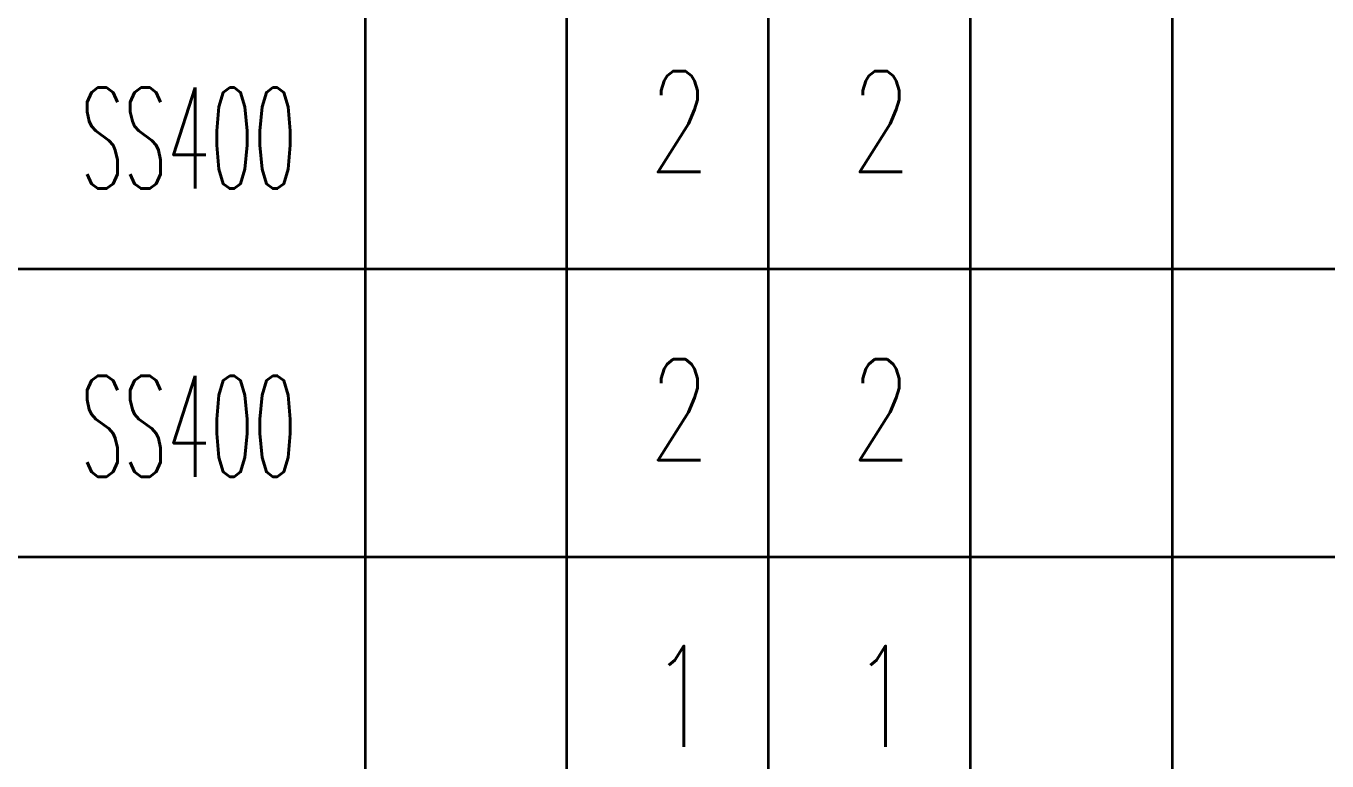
# Model space of a CAD drawing. Header units: millimetres. Extents: x 1333 to 104182, y -62616 to -5704.
# Drawn here: x 45099.9 to 45190.2, y -62237 to -62186 of the extents above; entities that cross this region are included whole.
import ezdxf
from ezdxf.enums import TextEntityAlignment as Align

# ---------------------------------------------------------------- set-up
doc = ezdxf.new("R2010")
doc.units = ezdxf.units.MM
doc.header["$LTSCALE"] = 0.5
doc.layers.add('08', color=1, linetype='Continuous')
doc.layers.add('SHM_LABEL', color=40, linetype='Continuous')
doc.styles.get("Standard").update_dxf_attribs({"font": 'simplex.shx'})

# ---------------------------------------------------------------- blocks, each defined once
blk = doc.blocks.new('D')
at = {"color": 7, "lineweight": 35}
for p, q in [((54356.08, -14049.043), (54076.08, -14049.043)), ((54356.08, -14069.043), (54076.08, -14069.043))]:
    blk.add_line(p, q, dxfattribs=at)
at = {"color": 7, "lineweight": 35, "ltscale": 0.25}
for p, q in [((54220.08, -14049.043), (54220.08, -14069.043)), ((54234.08, -14069.043), (54234.08, -14049.043)), ((54248.08, -14069.043), (54248.08, -14049.043)), ((54262.08, -14069.043), (54262.08, -14049.043)), ((54276.08, -14049.043), (54276.08, -14069.043))]:
    blk.add_line(p, q, dxfattribs=at)
blk = doc.blocks.new('arwear')
at = {"layer": '08', "color": 3, "xscale": 0.5, "yscale": 0.5, "zscale": 0.5}
for p in [(26347.04, -5572.506), (26347.04, -5582.506), (26347.04, -5592.506)]:
    blk.add_blockref('D', p, dxfattribs=at)
blk = doc.blocks.new('999')
at = {"color": 7, "lineweight": 35, "ltscale": 0.25}
for p, q in [((75711.98, -11391.12), (75711.98, -11301.12)), ((75732.98, -11391.12), (75732.98, -11301.12)), ((75753.98, -11391.12), (75753.98, -11301.12)), ((75774.98, -11301.12), (75774.98, -11391.12)), ((75690.98, -11331.12), (75690.98, -11391.12)), ((75690.98, -11391.12), (75690.98, -11421.12)), ((75711.98, -11421.12), (75711.98, -11391.12)), ((75732.98, -11421.12), (75732.98, -11391.12)), ((75753.98, -11421.12), (75753.98, -11391.12)), ((75774.98, -11391.12), (75774.98, -11421.12))]:
    blk.add_line(p, q, dxfattribs=at)
at = {"color": 7, "lineweight": 35}
for p, q in [((75894.98, -11361.12), (75474.98, -11361.12)), ((75894.98, -11391.12), (75474.98, -11391.12))]:
    blk.add_line(p, q, dxfattribs=at)

msp = doc.modelspace()

# ---------------------------------------------------------------- block references
at = {"layer": '08', "color": 55, "xscale": 0.6666666666860692, "yscale": 0.6666666666642413, "zscale": 0.6666666666666666}
msp.add_blockref('999', (-5337.19, -54628.745), dxfattribs=at)
at = {"layer": '08', "color": 3, "xscale": 2, "yscale": 2, "zscale": 2}
msp.add_blockref('arwear', (-61790.697, -36988.769), dxfattribs=at)

# ---------------------------------------------------------------- texts
at = {"layer": 'SHM_LABEL', "width": 0.7}
for s, p in [('2', (45145.263, -62192.588)), ('2', (45159.263, -62192.588)), ('2', (45145.263, -62212.588)), ('2', (45159.263, -62212.588)), ('1', (45145.373, -62232.478)), ('1', (45159.373, -62232.478))]:
    msp.add_text(s, height=7, dxfattribs=at).set_placement(p, align=Align.MIDDLE_CENTER)
at = {"layer": 'SHM_LABEL', "width": 0.478723}
for p, p2 in [((45103.708, -62197.235), (45118.708, -62197.235)), ((45103.708, -62217.235), (45118.708, -62217.235))]:
    msp.add_text('SS400', height=7, dxfattribs=at).set_placement(p, p2, align=Align.FIT)

doc.saveas('drawing.dxf')
